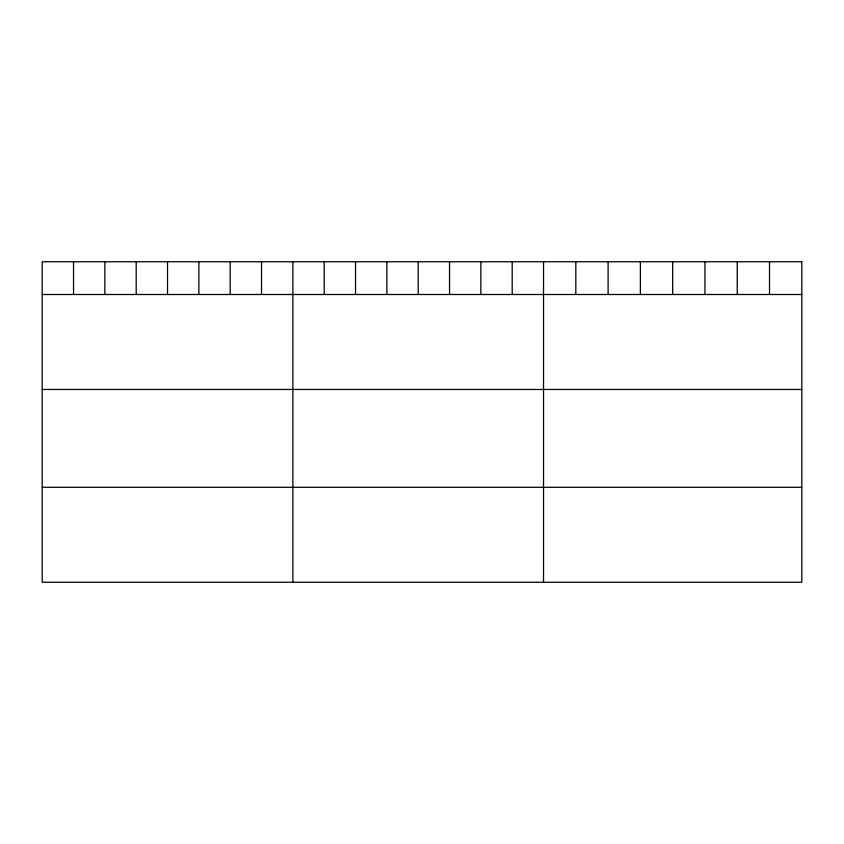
<?xml version="1.0" encoding="UTF-8"?>
<svg xmlns="http://www.w3.org/2000/svg" width="844" height="844" viewBox="0 0 844 844"><rect width="100%" height="100%" fill="white"/><g stroke="black" fill="none" stroke-linecap="round" stroke-linejoin="round"><path stroke-width="1.27" d="M42.2 294.503L801.8 294.503M42.2 389.464L801.8 389.464M42.2 487.294L801.8 487.294M769.517 261.745L769.517 294.503M737.234 261.745L737.234 294.503M704.951 261.745L704.951 294.503M672.668 261.745L672.668 294.503M640.385 261.745L640.385 294.503M608.102 261.745L608.102 294.503M575.819 261.745L575.819 294.503M543.536 261.745L543.536 582.254M512.202 261.745L512.202 294.503M480.869 261.745L480.869 294.503M449.536 261.745L449.536 294.503M418.202 261.745L418.202 294.503M386.868 261.745L386.868 294.503M355.535 261.745L355.535 294.503M324.202 261.745L324.202 294.503M292.868 261.745L292.868 582.254M261.534 261.745L261.534 294.503M230.201 261.745L230.201 294.503M198.867 261.745L198.867 294.503M167.534 261.745L167.534 294.503M136.2 261.745L136.2 294.503M104.867 261.745L104.867 294.503M73.534 261.745L73.534 294.503M801.8 261.745L42.2 261.745L42.2 582.254L801.8 582.254L801.8 261.745"/></g></svg>
